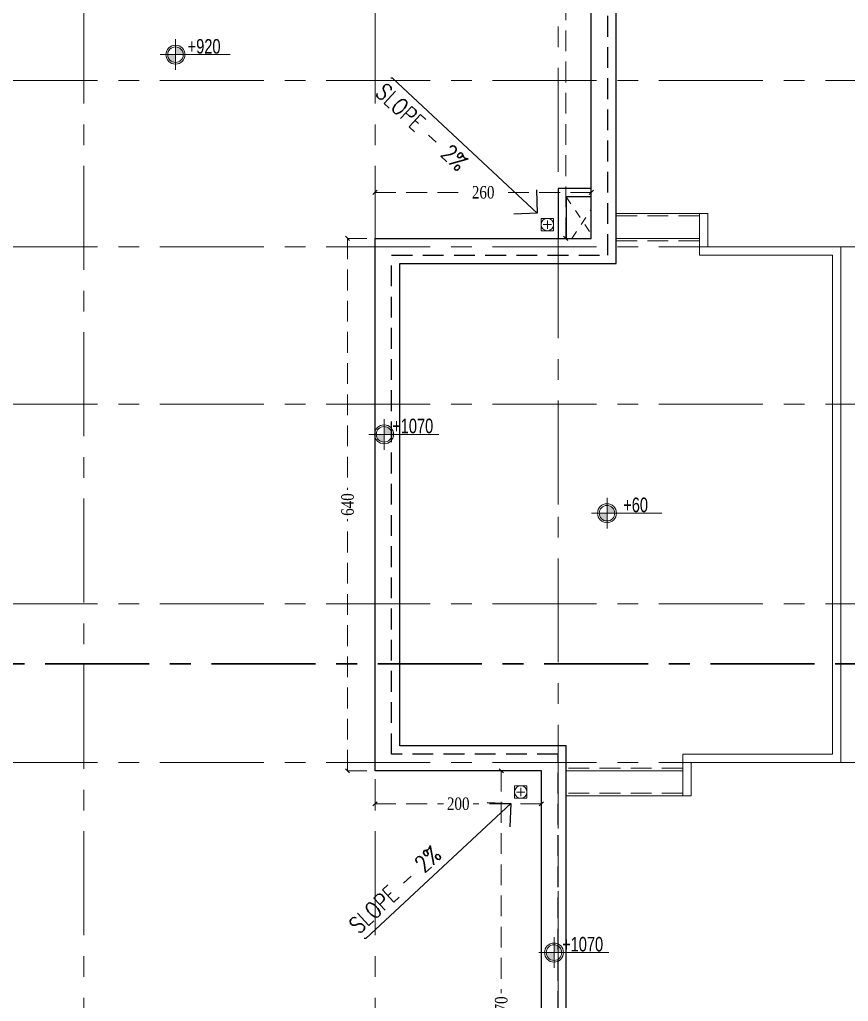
# Model space of a CAD drawing. Header units: inches. Extents: x -114 to 635, y -137 to 57.
# Drawn here: x 164.94 to 174.9, y 14.81 to 26.61 of the extents above; entities that cross this region are included whole.
import ezdxf
from ezdxf import colors
from ezdxf.entities.mleader import LeaderData, LeaderLine
from ezdxf.enums import TextEntityAlignment as Align
from ezdxf.math import Vec2, Vec3

# ---------------------------------------------------------------- set-up
doc = ezdxf.new("R2010")
doc.units = ezdxf.units.IN
doc.header["$MEASUREMENT"] = 0
doc.header["$PDMODE"] = 98
for name, pattern in [('( Hidden )', [0.375, 0.25, -0.125]), ('CENTER', [2, 1.25, -0.25, 0.25, -0.25]), ('CENTERX2', [4, 2.5, -0.5, 0.5, -0.5]), ('DASHED2', [0.375, 0.25, -0.125]), ('HIDDEN', [0.375, 0.25, -0.125]), ('VILLA AXIS$0$CENTER', [2, 1.25, -0.25, 0.25, -0.25])]:
    doc.linetypes.add(name, pattern=pattern)
doc.layers.get('0').update_dxf_attribs({"lineweight": 5})
doc.layers.get('Defpoints').update_dxf_attribs({"lineweight": 5})
for name, color, linetype, lineweight in [('A-SECTION LINE', 230, 'Continuous', 35), ('ARCHES', 1, 'HIDDEN', 5), ('DETAILS DIMENSION', 15, 'Continuous', 5), ('E-AX', 9, '( Hidden )', 0), ('HANDRAIL', 31, 'Continuous', 5), ('LEVEL SYMBOL', 8, 'Continuous', 5), ('MARKER', 8, 'Continuous', 5), ('ROOF LINE 2', 244, 'Continuous', 25), ('SLOPE DIRECTION', 1, 'Continuous', 5), ('STAIR', 1, 'Continuous', 5)]:
    doc.layers.add(name, color=color, linetype=linetype, lineweight=lineweight)
doc.layers.add('AXIES', color=7, linetype='CENTER', lineweight=0, true_color=0x949596)
doc.styles.add('002-F.FLOOR PLAN$0$xref plans$0$ATTRIBUTE', font='BKANT.TTF')
doc.styles.add('ROMANS-TITLE', font='ROMANS.shx', dxfattribs={"width": 0.8})
doc.styles.add('ST', font='times.ttf', dxfattribs={"width": 0.8})
doc.styles.get("Standard").update_dxf_attribs({"font": 'arial.ttf'})
doc.dimstyles.new('RASH PLAN', dxfattribs={"dimtxt": 0.15, "dimasz": 0.05, "dimexe": 0, "dimexo": 0.1, "dimgap": 0.05, "dimtad": 0, "dimdec": 0, "dimlfac": 100, "dimzin": 0, "dimdsep": 46, "dimtxsty": 'ST', "dimblk": 'OBLIQUE', "dimcen": 0.09, "dimclrd": 200, "dimclre": 6, "dimclrt": 1, "dimadec": 0, "dimazin": 0, "dimtfac": 1, "dimtdec": 0, "dimtmove": 1, "dimatfit": 3, "dimldrblk": 'OBLIQUE', "dimfxl": 0, "dimtolj": 1, "dimtzin": 0, "dimlwd": -1, "dimlwe": -1, "dimarcsym": 0})

# ---------------------------------------------------------------- blocks, each defined once
blk = doc.blocks.new('002-F.FLOOR PLAN$0$xref plans$0$LVL-PL')
h = blk.add_hatch(color=256)
h.paths.add_polyline_path([(0, 0.123), (0, 0), (0.123, 0, 0.414214)])
h.paths.add_polyline_path([(0, 0), (-0.123, 0, 0.414214), (0, -0.123)])
for p, q in [((0, 0.242), (0, -0.242)), ((0.2, 0), (-0.242, 0)), ((0, 0), (0.865, 0))]:
    blk.add_line(p, q)
for radius in [0.15, 0.123]:
    blk.add_circle((0, 0), radius)
at = {"style": '002-F.FLOOR PLAN$0$xref plans$0$ATTRIBUTE', "width": 0.75, "flags": 12}
for tag, p in [('LEVEL', (0.517, 0.151)), ('POSITION', (0.517, -0.154))]:
    blk.add_attdef(tag, text='', height=0.2, dxfattribs=at).set_placement(p, align=Align.MIDDLE)
blk = doc.blocks.new('_Oblique')
at = {"color": 0, "lineweight": -2}
blk.add_line((-0.5, -0.5), (0.5, 0.5), dxfattribs=at)
blk = doc.blocks.new('*D800')
at = {"layer": 'Defpoints', "color": 0, "transparency": 16777216}
for p in [(171.809, 30.98), (171.502, 23.98), (171.809, 23.98)]:
    blk.add_point(p, dxfattribs=at)
at = {"layer": 'DETAILS DIMENSION', "color": 6, "transparency": 16777216}
for p, q in [((171.709, 30.98), (171.502, 30.98)), ((171.709, 23.98), (171.502, 23.98))]:
    blk.add_line(p, q, dxfattribs=at)
at = {"layer": 'DETAILS DIMENSION', "color": 200, "linetype": 'DASHED2', "transparency": 16777216}
for p, q in [((171.502, 30.98), (171.502, 27.657)), ((171.502, 23.98), (171.502, 27.304))]:
    blk.add_line(p, q, dxfattribs=at)
at = {"layer": 'DETAILS DIMENSION', "color": 200, "transparency": 16777216, "xscale": 0.05, "yscale": 0.05, "zscale": 0.05}
for p, rotation in [((171.502, 30.98), 90), ((171.502, 23.98), 270)]:
    blk.add_blockref('_Oblique', p, dxfattribs=dict(at, rotation=rotation))
at = {"layer": 'DETAILS DIMENSION', "color": 1, "transparency": 16777216, "insert": (171.502, 27.48), "char_height": 0.15, "attachment_point": 5, "rotation": 90, "style": 'ST'}
blk.add_mtext('\\A1;700', dxfattribs=at)
blk = doc.blocks.new('*D801')
at = {"layer": 'Defpoints', "color": 0, "transparency": 16777216}
for p in [(171.809, 24.533), (169.209, 23.98), (171.809, 23.98)]:
    blk.add_point(p, dxfattribs=at)
at = {"layer": 'DETAILS DIMENSION', "color": 6, "transparency": 16777216}
for p, q in [((169.209, 24.08), (169.209, 24.533)), ((171.809, 24.08), (171.809, 24.533))]:
    blk.add_line(p, q, dxfattribs=at)
at = {"layer": 'DETAILS DIMENSION', "color": 200, "linetype": 'DASHED2', "transparency": 16777216}
for p, q in [((169.209, 24.533), (170.331, 24.533)), ((171.809, 24.533), (170.687, 24.533))]:
    blk.add_line(p, q, dxfattribs=at)
at = {"layer": 'DETAILS DIMENSION', "color": 200, "transparency": 16777216, "xscale": 0.05, "yscale": 0.05, "zscale": 0.05, "rotation": 180}
blk.add_blockref('_Oblique', (169.209, 24.533), dxfattribs=at)
at = {"layer": 'DETAILS DIMENSION', "color": 200, "transparency": 16777216, "xscale": 0.05, "yscale": 0.05, "zscale": 0.05}
blk.add_blockref('_Oblique', (171.809, 24.533), dxfattribs=at)
at = {"layer": 'DETAILS DIMENSION', "color": 1, "transparency": 16777216, "insert": (170.509, 24.533), "char_height": 0.15, "attachment_point": 5, "style": 'ST'}
blk.add_mtext('\\A1;260', dxfattribs=at)
blk = doc.blocks.new('*D802')
at = {"layer": 'Defpoints', "color": 0, "transparency": 16777216}
for p in [(169.209, 23.98), (168.879, 17.579), (169.209, 17.579)]:
    blk.add_point(p, dxfattribs=at)
at = {"layer": 'DETAILS DIMENSION', "color": 6, "transparency": 16777216}
for p, q in [((169.109, 23.98), (168.879, 23.98)), ((169.109, 17.579), (168.879, 17.579))]:
    blk.add_line(p, q, dxfattribs=at)
at = {"layer": 'DETAILS DIMENSION', "color": 200, "linetype": 'DASHED2', "transparency": 16777216}
for p, q in [((168.879, 23.98), (168.879, 20.955)), ((168.879, 17.579), (168.879, 20.604))]:
    blk.add_line(p, q, dxfattribs=at)
at = {"layer": 'DETAILS DIMENSION', "color": 200, "transparency": 16777216, "xscale": 0.05, "yscale": 0.05, "zscale": 0.05}
for p, rotation in [((168.879, 23.98), 90), ((168.879, 17.579), 270)]:
    blk.add_blockref('_Oblique', p, dxfattribs=dict(at, rotation=rotation))
at = {"layer": 'DETAILS DIMENSION', "color": 1, "transparency": 16777216, "insert": (168.879, 20.78), "char_height": 0.15, "attachment_point": 5, "rotation": 90, "style": 'ST'}
blk.add_mtext('\\A1;640', dxfattribs=at)
blk = doc.blocks.new('*D803')
at = {"layer": 'Defpoints', "color": 0, "transparency": 16777216}
for p in [(169.209, 17.579), (171.209, 17.579), (169.209, 17.182)]:
    blk.add_point(p, dxfattribs=at)
at = {"layer": 'DETAILS DIMENSION', "color": 6, "transparency": 16777216}
for p, q in [((169.209, 17.479), (169.209, 17.182)), ((171.209, 17.479), (171.209, 17.182))]:
    blk.add_line(p, q, dxfattribs=at)
at = {"layer": 'DETAILS DIMENSION', "color": 200, "linetype": 'DASHED2', "transparency": 16777216}
for p, q in [((169.209, 17.182), (170.031, 17.182)), ((171.209, 17.182), (170.387, 17.182))]:
    blk.add_line(p, q, dxfattribs=at)
at = {"layer": 'DETAILS DIMENSION', "color": 200, "transparency": 16777216, "xscale": 0.05, "yscale": 0.05, "zscale": 0.05, "rotation": 180}
blk.add_blockref('_Oblique', (169.209, 17.182), dxfattribs=at)
at = {"layer": 'DETAILS DIMENSION', "color": 200, "transparency": 16777216, "xscale": 0.05, "yscale": 0.05, "zscale": 0.05}
blk.add_blockref('_Oblique', (171.209, 17.182), dxfattribs=at)
at = {"layer": 'DETAILS DIMENSION', "color": 1, "transparency": 16777216, "insert": (170.209, 17.182), "char_height": 0.15, "attachment_point": 5, "style": 'ST'}
blk.add_mtext('\\A1;200', dxfattribs=at)
blk = doc.blocks.new('*D804')
at = {"layer": 'Defpoints', "color": 0, "transparency": 16777216}
for p in [(171.209, 17.579), (170.727, 11.88), (171.209, 11.88)]:
    blk.add_point(p, dxfattribs=at)
at = {"layer": 'DETAILS DIMENSION', "color": 6, "transparency": 16777216}
for p, q in [((171.109, 17.579), (170.727, 17.579)), ((171.109, 11.88), (170.727, 11.88))]:
    blk.add_line(p, q, dxfattribs=at)
at = {"layer": 'DETAILS DIMENSION', "color": 200, "linetype": 'DASHED2', "transparency": 16777216}
for p, q in [((170.727, 17.579), (170.727, 14.905)), ((170.727, 11.88), (170.727, 14.554))]:
    blk.add_line(p, q, dxfattribs=at)
at = {"layer": 'DETAILS DIMENSION', "color": 200, "transparency": 16777216, "xscale": 0.05, "yscale": 0.05, "zscale": 0.05}
for p, rotation in [((170.727, 17.579), 90), ((170.727, 11.88), 270)]:
    blk.add_blockref('_Oblique', p, dxfattribs=dict(at, rotation=rotation))
at = {"layer": 'DETAILS DIMENSION', "color": 1, "transparency": 16777216, "insert": (170.727, 14.73), "char_height": 0.15, "attachment_point": 5, "rotation": 90, "style": 'ST'}
blk.add_mtext('\\A1;570', dxfattribs=at)
blk = doc.blocks.new('Slope')
at = {"layer": 'LEVEL SYMBOL', "ltscale": 800, "style": 'ROMANS-TITLE', "width": 0.8}
blk.add_attdef('SLOPE', (-409, -521), '', height=200, rotation=43.0588, dxfattribs=at)
blk = doc.blocks.new('_Open90')
at = {"color": 0, "linetype": 'ByBlock', "lineweight": -2}
for p, q in [((-0.5, 0.5), (0, 0)), ((0, 0), (-1, 0)), ((0, 0), (-0.5, -0.5))]:
    blk.add_line(p, q, dxfattribs=at)
blk = doc.blocks.new('DASLASDLASLDASLASDLASLQWELQWELQWELQWELQ')
at = {"layer": 'AXIES', "linetype": 'CENTERX2', "ltscale": 0.5}
for p, q in [((41.379, -578.206), (41.379, -610.174)), ((44.879, -578.206), (44.879, -610.174)), ((47.079, -592.278), (47.079, -578.206)), ((20.293, -587.177), (52.683, -587.177)), ((20.293, -589.178), (52.683, -589.178)), ((20.293, -591.072), (52.683, -591.072)), ((47.079, -610.174), (47.079, -592.278)), ((20.293, -593.472), (52.683, -593.472)), ((20.293, -595.378), (52.683, -595.378))]:
    blk.add_line(p, q, dxfattribs=at)

msp = doc.modelspace()

# ---------------------------------------------------------------- linework, layer by layer
at = {"layer": 'A-SECTION LINE', "linetype": 'VILLA AXIS$0$CENTER'}
msp.add_lwpolyline([(147.243, 18.866), (178.494, 18.866)], dxfattribs=at)
at = {"layer": 'ARCHES', "ltscale": 0.3}
for p, q in [((171.509, 24.48), (171.809, 24.03)), ((171.575, 23.98), (171.809, 24.33))]:
    msp.add_line(p, q, dxfattribs=at)
at = {"layer": 'HANDRAIL', "flags": 128}
for points in [[(173.109, 24.28), (173.209, 24.28)], [(173.109, 24.28), (173.109, 23.88)], [(173.209, 23.88), (173.209, 24.28)], [(173.109, 23.78), (173.109, 23.88)], [(174.81, 23.88), (173.209, 23.88)], [(174.81, 17.679), (174.81, 23.88)], [(173.109, 23.78), (174.71, 23.78)], [(174.71, 23.78), (174.71, 17.779)], [(172.909, 17.779), (173.009, 17.779)], [(172.909, 17.779), (172.909, 17.279)], [(174.71, 17.779), (173.009, 17.779)], [(173.009, 17.279), (173.009, 17.679)], [(173.009, 17.679), (174.81, 17.679)], [(172.909, 17.279), (173.009, 17.279)]]:
    msp.add_lwpolyline(points, dxfattribs=at)
at = {"layer": 'MARKER', "linetype": 'Continuous', "ltscale": 10}
for p, q in [((171.206, 24.071), (171.206, 24.221)), ((171.206, 24.221), (171.356, 24.221)), ((171.356, 24.221), (171.356, 24.071)), ((171.356, 24.071), (171.206, 24.071)), ((171.036, 17.398), (170.886, 17.398)), ((170.886, 17.398), (170.886, 17.248)), ((171.036, 17.248), (171.036, 17.398)), ((170.886, 17.248), (171.036, 17.248))]:
    msp.add_line(p, q, dxfattribs=at)
at = {"layer": 'MARKER', "linetype": 'Continuous'}
for p, q in [((171.331, 24.146), (171.231, 24.146)), ((171.281, 24.096), (171.281, 24.196)), ((170.961, 17.373), (170.961, 17.273)), ((171.011, 17.323), (170.911, 17.323))]:
    msp.add_line(p, q, dxfattribs=at)
at = {"layer": 'MARKER', "linetype": 'Continuous', "ltscale": 10}
for centre in [(171.281, 24.146), (170.961, 17.323)]:
    msp.add_circle(centre, 0.075, dxfattribs=at)
at = {"layer": 'ROOF LINE 2'}
for points in [[(163.908, 11.58), (171.509, 11.58), (171.509, 17.879), (169.509, 17.879), (169.509, 23.68), (172.109, 23.68), (172.109, 31.28), (157.559, 31.28)], [(171.209, 11.88), (171.209, 17.579), (169.209, 17.579), (169.209, 23.98), (171.809, 23.98), (171.809, 30.98), (149.51, 30.98)], [(171.809, 24.58), (171.409, 24.58), (171.409, 23.98)], [(171.809, 24.48), (171.509, 24.48), (171.509, 23.98)]]:
    msp.add_lwpolyline(points, dxfattribs=at)
at = {"layer": 'ROOF LINE 2', "linetype": 'DASHED2'}
msp.add_lwpolyline([(171.409, 11.68), (171.409, 17.779), (169.409, 17.779), (169.409, 23.78), (172.009, 23.78), (172.009, 31.18)], dxfattribs=at)
at = {"layer": 'STAIR', "linetype": 'Continuous'}
for p, q in [((173.109, 24.28), (172.109, 24.28)), ((173.109, 23.98), (172.109, 23.98)), ((172.909, 17.579), (171.509, 17.579)), ((172.909, 17.279), (171.509, 17.279))]:
    msp.add_line(p, q, dxfattribs=at)
at = {"layer": 'STAIR', "linetype": '( Hidden )'}
for p, q in [((173.109, 24.25), (172.109, 24.25)), ((173.109, 23.95), (172.109, 23.95)), ((172.909, 17.609), (171.509, 17.609)), ((172.909, 17.309), (171.509, 17.309))]:
    msp.add_line(p, q, dxfattribs=at)

# ---------------------------------------------------------------- block references
at = {"layer": 'E-AX'}
msp.add_blockref('DASLASDLASLDASLASDLASLQWELQWELQWELQWELQ', (124.33, 613.057), dxfattribs=at)
at = {"layer": 'LEVEL SYMBOL', "linetype": 'Continuous', "lineweight": 0}
ref = msp.add_blockref('002-F.FLOOR PLAN$0$xref plans$0$LVL-PL', (166.81, 26.189), dxfattribs=dict(at, xscale=0.7620000000000069, yscale=0.7620000000000069, zscale=0.7620000000000069))
ref.add_attrib('LEVEL', '+920', dxfattribs={"layer": '0', "lineweight": 5, "height": 0.175, "rotation": 360, "style": '002-F.FLOOR PLAN$0$xref plans$0$ATTRIBUTE', "width": 0.75}).set_placement((167.154, 26.289), align=Align.MIDDLE)
ref = msp.add_blockref('002-F.FLOOR PLAN$0$xref plans$0$LVL-PL', (169.318, 21.624), dxfattribs=dict(at, xscale=0.7620000000000069, yscale=0.7620000000000069, zscale=0.7620000000000069))
ref.add_attrib('LEVEL', '+1070', dxfattribs={"layer": '0', "lineweight": 5, "height": 0.175, "rotation": 360, "style": '002-F.FLOOR PLAN$0$xref plans$0$ATTRIBUTE', "width": 0.75}).set_placement((169.662, 21.725), align=Align.MIDDLE)
ref = msp.add_blockref('002-F.FLOOR PLAN$0$xref plans$0$LVL-PL', (171.998, 20.676), dxfattribs=dict(at, xscale=0.7620000000000069, yscale=0.7620000000000069, zscale=0.7620000000000069))
ref.add_attrib('LEVEL', '+60', dxfattribs={"layer": '0', "lineweight": 5, "height": 0.175, "rotation": 360, "style": '002-F.FLOOR PLAN$0$xref plans$0$ATTRIBUTE', "width": 0.75}).set_placement((172.342, 20.776), align=Align.MIDDLE)
ref = msp.add_blockref('002-F.FLOOR PLAN$0$xref plans$0$LVL-PL', (171.361, 15.393), dxfattribs=dict(at, xscale=0.7620000000000069, yscale=0.7620000000000069, zscale=0.7620000000000069))
ref.add_attrib('LEVEL', '+1070', dxfattribs={"layer": '0', "lineweight": 5, "height": 0.175, "rotation": 360, "style": '002-F.FLOOR PLAN$0$xref plans$0$ATTRIBUTE', "width": 0.75}).set_placement((171.705, 15.494), align=Align.MIDDLE)
at = {"layer": 'SLOPE DIRECTION', "linetype": 'Continuous', "ltscale": 10}
ref = msp.add_blockref('Slope', (169.856, 25.237), dxfattribs=dict(at, xscale=-0.001, yscale=0.001, zscale=0.001, rotation=180))
ref.add_attrib('SLOPE', 'SLOPE - 2%', (169.199, 25.716), dxfattribs={"layer": 'LEVEL SYMBOL', "color": 1, "ltscale": 800, "height": 0.2, "rotation": 316.9412, "style": 'ROMANS-TITLE', "width": 0.8})
ref = msp.add_blockref('Slope', (169.535, 16.232), dxfattribs=dict(at, xscale=0.001, yscale=0.001, zscale=0.001))
ref.add_attrib('SLOPE', 'SLOPE - 2%', (169.015, 15.607), dxfattribs={"layer": 'LEVEL SYMBOL', "color": 1, "ltscale": 800, "height": 0.2, "rotation": 43.0588, "style": 'ROMANS-TITLE', "width": 0.8})

# ---------------------------------------------------------------- dimensions: what is measured, and where the dimension line sits
at = {"layer": 'DETAILS DIMENSION'}
for base, p1, p2, picture, middle in [((171.502, 23.98), (171.809, 30.98), (171.809, 23.98), '*D800', (171.502, 27.48)), ((168.879, 17.579), (169.209, 23.98), (169.209, 17.579), '*D802', (168.879, 20.78)), ((170.727, 11.88), (171.209, 17.579), (171.209, 11.88), '*D804', (170.727, 14.73))]:
    dim = msp.add_linear_dim(base=base, p1=p1, p2=p2, angle=90, dimstyle='RASH PLAN', dxfattribs=at)
    dim.commit()
    dim.dimension.update_dxf_attribs({"geometry": picture, "text_midpoint": middle})
for base, p1, p2, picture, middle in [((171.809, 24.533), (169.209, 23.98), (171.809, 23.98), '*D801', (170.509, 24.533)), ((169.209, 17.182), (171.209, 17.579), (169.209, 17.579), '*D803', (170.209, 17.182))]:
    dim = msp.add_linear_dim(base=base, p1=p1, p2=p2, dimstyle='RASH PLAN', dxfattribs=at)
    dim.commit()
    dim.dimension.update_dxf_attribs({"geometry": picture, "text_midpoint": middle})

# ---------------------------------------------------------------- leaders
at = {"layer": 'SLOPE DIRECTION', "linetype": 'Continuous', "ltscale": 10}
ml = msp.add_multileader_mtext('Standard', dxfattribs=at)
ml.set_content('', color=256)
ml.set_leader_properties(color=1)
ml.set_arrow_properties(name='OPEN90')
ml.build(insert=Vec2(0, 0))
ml.multileader.update_dxf_attribs({"dogleg_length": 0.36, "arrow_head_size": 0.4, "scale": 50})
ctx = ml.context
ctx.base_point, ctx.scale, ctx.char_height, ctx.arrow_head_size, ctx.landing_gap_size, ctx.plane_origin = Vec3(169.392, 25.906), 50, 0.15, 0.4, 0.0045, Vec3(171.16, 24.283)
ctx.text_align_type = 2
notes = []
notes.append((ctx, [(0, (1, 1, 0), (169.419, 25.906), (-1, 0), 0.018, [(0, [(171.16, 24.283)], 0, [])])]))
ctx.mtext.insert, ctx.mtext.alignment, ctx.mtext.flow_direction = Vec3(169.396, 25.981), 3, 5
ml = msp.add_multileader_mtext('Standard', dxfattribs=at)
ml.set_content('', color=256)
ml.set_leader_properties(color=1)
ml.set_arrow_properties(name='OPEN90')
ml.build(insert=Vec2(0, 0))
ml.multileader.update_dxf_attribs({"dogleg_length": 0.36, "arrow_head_size": 0.4, "scale": 50})
ctx = ml.context
ctx.base_point, ctx.scale, ctx.char_height, ctx.arrow_head_size, ctx.landing_gap_size, ctx.plane_origin = Vec3(169.071, 15.563), 50, 0.15, 0.4, 0.0045, Vec3(170.84, 17.186)
ctx.text_align_type = 2
notes.append((ctx, [(0, (1, 1, 0), (169.098, 15.563), (-1, 0), 0.018, [(0, [(170.84, 17.186)], 0, [])])]))
ctx.mtext.insert, ctx.mtext.alignment, ctx.mtext.flow_direction = Vec3(169.075, 15.638), 3, 5
for ctx, leaders in notes:
    for number, flags, end, landing, length, lines in leaders:
        leader = LeaderData()
        leader.index, (leader.has_last_leader_line, leader.has_dogleg_vector, leader.attachment_direction) = number, flags
        leader.last_leader_point, leader.dogleg_vector, leader.dogleg_length = Vec3(end), Vec3(landing), length
        for number, points, colour, breaks in lines:
            line = LeaderLine()
            line.index, line.vertices, line.color, line.breaks = number, Vec3.list(points), colors.encode_raw_color(colour), breaks
            leader.lines.append(line)
        ctx.leaders.append(leader)

doc.saveas('drawing.dxf')
